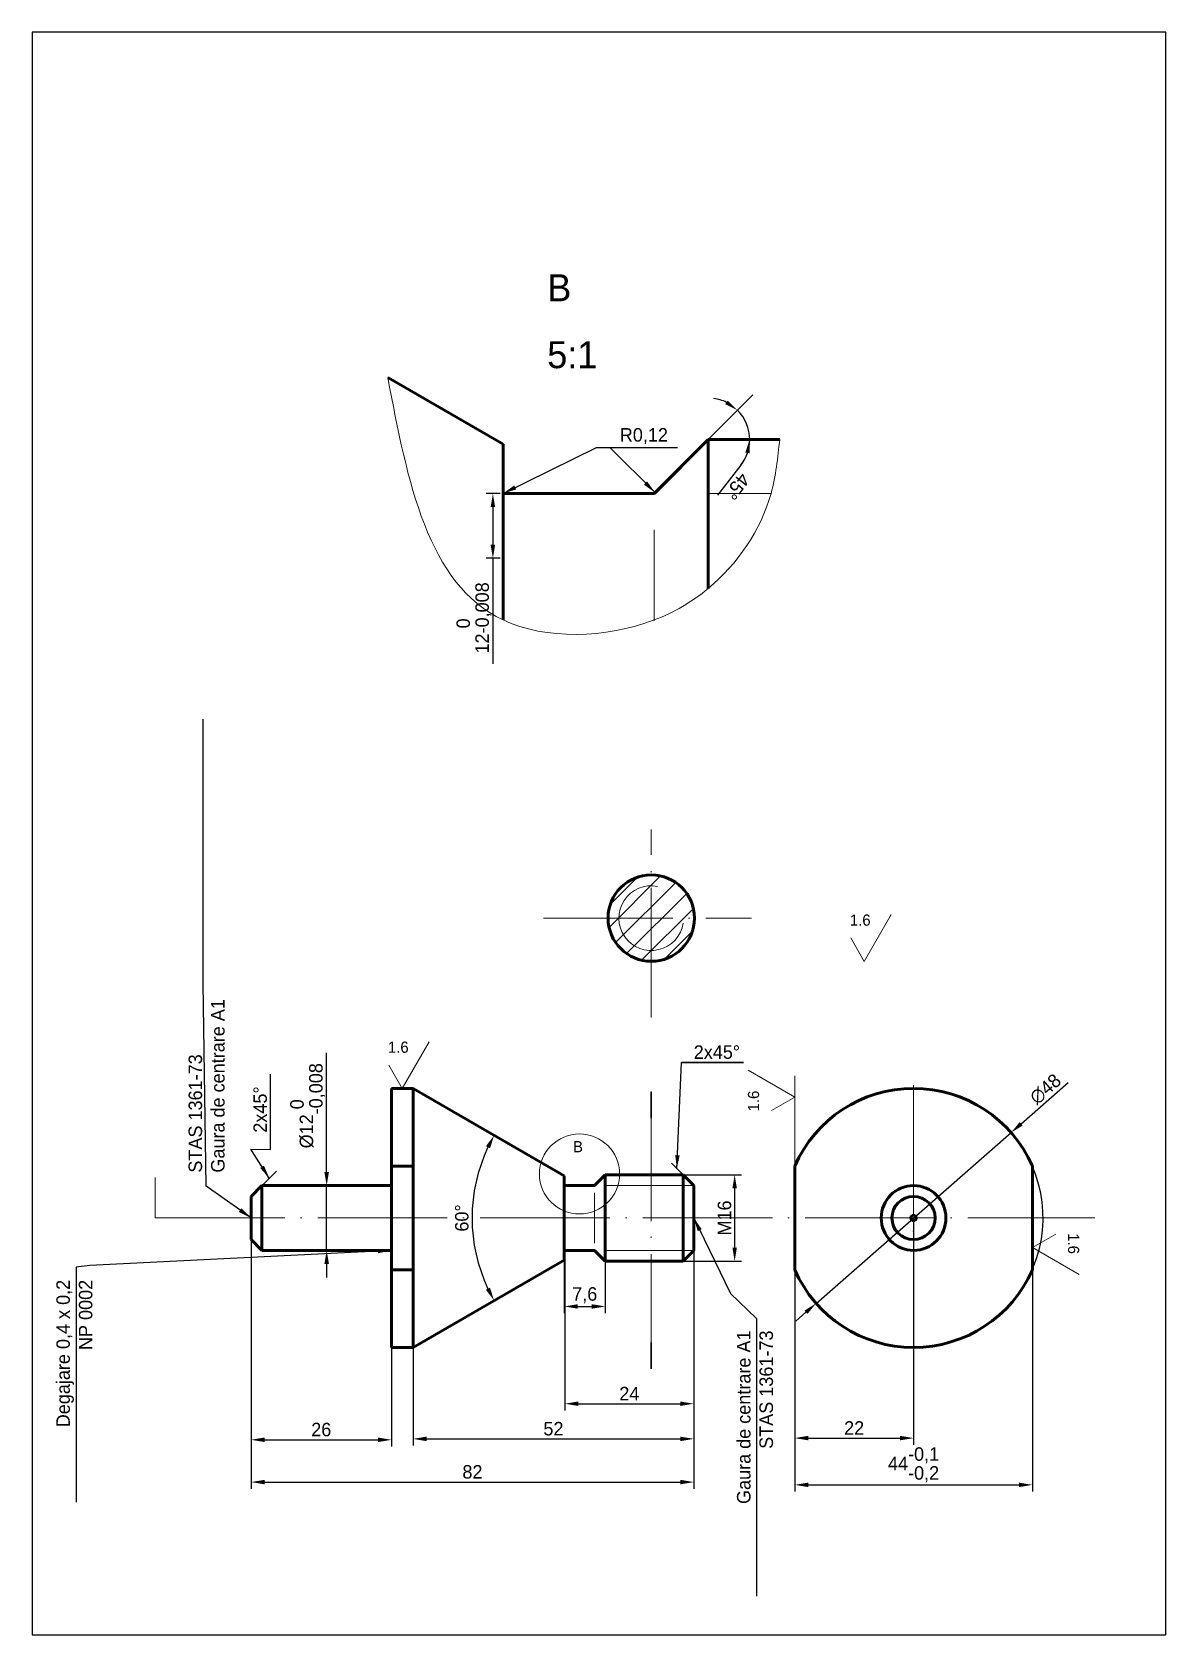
# Model space of a CAD drawing. Header units: millimetres. Extents: x 0 to 210, y 0 to 297.
import ezdxf

# ---------------------------------------------------------------- set-up
doc = ezdxf.new("R2010")
doc.units = ezdxf.units.MM
doc.linetypes.add('ACAD_ISO04W100', pattern=[30, 24, -3, 0, -3])
for name, color, linetype, lineweight in [('axe', 130, 'ACAD_ISO04W100', 0), ('contur', 244, 'Continuous', 53), ('cote', 110, 'Continuous', 0), ('hasura', 210, 'Continuous', 0)]:
    doc.layers.add(name, color=color, linetype=linetype, lineweight=lineweight)
doc.dimstyles.new('ISO-25', dxfattribs={"dimtxt": 2.5, "dimasz": 2.5, "dimexe": 1.25, "dimexo": 0.625, "dimtad": 1, "dimdec": 0, "dimtxsty": 'Standard', "dimcen": 2.5, "dimadec": 0, "dimazin": 0, "dimtfac": 1, "dimtdec": 0, "dimtmove": 0, "dimatfit": 0, "dimfxl": 1, "dimarcsym": 0})

# ---------------------------------------------------------------- blocks, each defined once
blk = doc.blocks.new('*D2')
at = {"layer": 'cote', "color": 0, "lineweight": -2, "transparency": 16777216}
for p, q in [((40.56, 73.9), (40.56, 27.07)), ((122.56, 73.4), (122.56, 27.07)), ((43.06, 28.32), (120.06, 28.32))]:
    blk.add_line(p, q, dxfattribs=at)
at = {"layer": 'cote', "color": 0, "transparency": 16777216}
for points in [[(43.06, 28.74), (43.06, 27.91), (40.56, 28.32)], [(120.06, 28.74), (120.06, 27.91), (122.56, 28.32)]]:
    blk.add_solid(points, dxfattribs=at)
at = {"layer": 'Defpoints', "color": 0, "transparency": 16777216}
for p in [(40.56, 74.52), (122.56, 74.02), (122.56, 28.32)]:
    blk.add_point(p, dxfattribs=at)
at = {"layer": 'cote', "color": 0, "transparency": 16777216, "insert": (81.56, 30.2), "char_height": 2.5, "attachment_point": 5}
blk.add_mtext('82', dxfattribs=at)
blk = doc.blocks.new('*D3')
at = {"layer": 'cote', "color": 0, "lineweight": -2, "transparency": 16777216}
for p, q in [((40.56, 73.9), (40.56, 34.91)), ((66.56, 73.84), (66.56, 34.91)), ((43.06, 36.16), (64.06, 36.16))]:
    blk.add_line(p, q, dxfattribs=at)
at = {"layer": 'cote', "color": 0, "transparency": 16777216}
for points in [[(43.06, 36.58), (43.06, 35.74), (40.56, 36.16)], [(64.06, 36.58), (64.06, 35.74), (66.56, 36.16)]]:
    blk.add_solid(points, dxfattribs=at)
at = {"layer": 'Defpoints', "color": 0, "transparency": 16777216}
for p in [(40.56, 74.52), (66.56, 74.46), (66.56, 36.16)]:
    blk.add_point(p, dxfattribs=at)
at = {"layer": 'cote', "color": 0, "transparency": 16777216, "insert": (53.56, 38.04), "char_height": 2.5, "attachment_point": 5}
blk.add_mtext('26', dxfattribs=at)
blk = doc.blocks.new('*D4')
at = {"layer": 'cote', "color": 0, "lineweight": -2, "transparency": 16777216}
for p, q in [((70.56, 73.01), (70.56, 35.08)), ((122.56, 73.01), (122.56, 35.08)), ((73.06, 36.33), (120.06, 36.33))]:
    blk.add_line(p, q, dxfattribs=at)
at = {"layer": 'cote', "color": 0, "transparency": 16777216}
for points in [[(73.06, 36.74), (73.06, 35.91), (70.56, 36.33)], [(120.06, 36.74), (120.06, 35.91), (122.56, 36.33)]]:
    blk.add_solid(points, dxfattribs=at)
at = {"layer": 'Defpoints', "color": 0, "transparency": 16777216}
for p in [(70.56, 73.63), (122.56, 73.63), (122.56, 36.33)]:
    blk.add_point(p, dxfattribs=at)
at = {"layer": 'cote', "color": 0, "transparency": 16777216, "insert": (96.56, 38.2), "char_height": 2.5, "attachment_point": 5}
blk.add_mtext('52', dxfattribs=at)
blk = doc.blocks.new('*D5')
at = {"layer": 'cote', "color": 0, "lineweight": -2, "transparency": 16777216}
for p, q in [((98.68, 70.63), (98.68, 41.59)), ((122.56, 70.63), (122.56, 41.59)), ((101.18, 42.84), (120.06, 42.84))]:
    blk.add_line(p, q, dxfattribs=at)
at = {"layer": 'cote', "color": 0, "transparency": 16777216}
for points in [[(101.18, 43.26), (101.18, 42.43), (98.68, 42.84)], [(120.06, 43.26), (120.06, 42.43), (122.56, 42.84)]]:
    blk.add_solid(points, dxfattribs=at)
at = {"layer": 'Defpoints', "color": 0, "transparency": 16777216}
for p in [(98.68, 71.26), (122.56, 71.26), (122.56, 42.84)]:
    blk.add_point(p, dxfattribs=at)
at = {"layer": 'cote', "color": 0, "transparency": 16777216, "insert": (110.62, 44.72), "char_height": 2.5, "attachment_point": 5}
blk.add_mtext('24', dxfattribs=at)
blk = doc.blocks.new('*D7')
at = {"layer": 'cote', "color": 0, "lineweight": -2, "transparency": 16777216}
blk.add_arc((112.13, 77.26), 30.64, 154.6758, 205.3242, dxfattribs=at)
at = {"layer": 'cote', "color": 0, "transparency": 16777216}
for points in [[(84.06, 90.56), (84.8, 90.17), (85.59, 92.58)], [(84.8, 64.34), (84.06, 63.95), (85.59, 61.93)]]:
    blk.add_solid(points, dxfattribs=at)
at = {"layer": 'Defpoints', "color": 0, "transparency": 16777216}
for p in [(70.56, 101.26), (98.56, 85.09), (81.95, 82.58), (98.56, 69.42), (70.56, 53.26)]:
    blk.add_point(p, dxfattribs=at)
at = {"layer": 'cote', "color": 0, "transparency": 16777216, "insert": (79.61, 77.26), "char_height": 2.5, "attachment_point": 5, "rotation": 90}
blk.add_mtext('60°', dxfattribs=at)
blk = doc.blocks.new('*D8')
at = {"layer": 'cote', "color": 0, "lineweight": -2, "transparency": 16777216}
for p, q in [((141.26, 76.63), (141.26, 35.22)), ((163.26, 76.63), (163.26, 35.22)), ((143.76, 36.47), (160.76, 36.47))]:
    blk.add_line(p, q, dxfattribs=at)
at = {"layer": 'cote', "color": 0, "transparency": 16777216}
for points in [[(143.76, 36.89), (143.76, 36.06), (141.26, 36.47)], [(160.76, 36.89), (160.76, 36.06), (163.26, 36.47)]]:
    blk.add_solid(points, dxfattribs=at)
at = {"layer": 'Defpoints', "color": 0, "transparency": 16777216}
for p in [(141.26, 77.26), (163.26, 77.26), (163.26, 36.47)]:
    blk.add_point(p, dxfattribs=at)
at = {"layer": 'cote', "color": 0, "transparency": 16777216, "insert": (152.26, 38.35), "char_height": 2.5, "attachment_point": 5}
blk.add_mtext('22', dxfattribs=at)
blk = doc.blocks.new('*D9')
at = {"layer": 'cote', "color": 0, "lineweight": -2, "transparency": 16777216}
for p, q in [((141.26, 76.63), (141.26, 26.56)), ((185.26, 76.63), (185.26, 26.56)), ((143.76, 27.81), (182.76, 27.81))]:
    blk.add_line(p, q, dxfattribs=at)
at = {"layer": 'cote', "color": 0, "transparency": 16777216}
for points in [[(143.76, 28.22), (143.76, 27.39), (141.26, 27.81)], [(182.76, 28.22), (182.76, 27.39), (185.26, 27.81)]]:
    blk.add_solid(points, dxfattribs=at)
at = {"layer": 'Defpoints', "color": 0, "transparency": 16777216}
for p in [(141.26, 77.26), (185.26, 77.26), (185.26, 27.81)]:
    blk.add_point(p, dxfattribs=at)
at = {"layer": 'cote', "color": 0, "transparency": 16777216, "insert": (163.26, 31.77), "char_height": 2.5, "attachment_point": 5}
blk.add_mtext('\\A1;44\\S-0,1^ -0,2;', dxfattribs=at)
blk = doc.blocks.new('*D10')
at = {"layer": 'cote', "color": 0, "lineweight": -2, "transparency": 16777216}
for p, q in [((183.2, 94.72), (191.9, 102.34)), ((145.21, 61.44), (181.32, 93.07)), ((143.33, 59.79), (141.45, 58.15))]:
    blk.add_line(p, q, dxfattribs=at)
blk.add_arc((163.26, 77.26), 24, 337.9356, 44.2038, dxfattribs=at)
at = {"layer": 'cote', "color": 0, "transparency": 16777216}
for points in [[(182.92, 95.03), (183.47, 94.4), (181.32, 93.07)], [(143.06, 60.11), (143.6, 59.48), (145.21, 61.44)]]:
    blk.add_solid(points, dxfattribs=at)
at = {"layer": 'Defpoints', "color": 0, "transparency": 16777216}
for p in [(181.32, 93.07), (145.21, 61.44)]:
    blk.add_point(p, dxfattribs=at)
at = {"layer": 'cote', "color": 0, "transparency": 16777216, "insert": (187.69, 101.14), "char_height": 2.5, "attachment_point": 5, "rotation": 41.2196}
blk.add_mtext('∅48', dxfattribs=at)
blk = doc.blocks.new('*D11')
at = {"layer": 'cote', "color": 0, "lineweight": -2, "transparency": 16777216}
for p, q in [((98.56, 73.58), (98.56, 59.62)), ((106.16, 73.49), (106.16, 59.62)), ((101.06, 60.87), (103.66, 60.87))]:
    blk.add_line(p, q, dxfattribs=at)
at = {"layer": 'cote', "color": 0, "transparency": 16777216}
for points in [[(101.06, 61.28), (101.06, 60.45), (98.56, 60.87)], [(103.66, 61.28), (103.66, 60.45), (106.16, 60.87)]]:
    blk.add_solid(points, dxfattribs=at)
at = {"layer": 'Defpoints', "color": 0, "transparency": 16777216}
for p in [(98.56, 74.2), (106.16, 74.12), (106.16, 60.87)]:
    blk.add_point(p, dxfattribs=at)
at = {"layer": 'cote', "color": 0, "transparency": 16777216, "insert": (102.36, 62.95), "char_height": 2.5, "attachment_point": 5}
blk.add_mtext('7,6', dxfattribs=at)
blk = doc.blocks.new('*D12')
at = {"layer": 'cote', "color": 0, "lineweight": -2, "transparency": 16777216}
blk.add_line((131.29, 216.76), (126.93, 211.17), dxfattribs=at)
for start, end in [(63.7028, 82.4057), (0, 45), (322.0714, 0), (322.5943, 341.2972)]:
    blk.add_arc((125.22, 221.49), 7.69, start, end, dxfattribs=at)
at = {"layer": 'cote', "color": 0, "transparency": 16777216}
for points in [[(128.87, 228.72), (128.38, 228.05), (130.66, 226.93)], [(132.09, 219.09), (132.92, 218.95), (132.91, 221.49)]]:
    blk.add_solid(points, dxfattribs=at)
at = {"layer": 'Defpoints', "color": 0, "transparency": 16777216}
for p in [(133.49, 229.76), (131.88, 225.34), (125.22, 221.49), (125.22, 221.49), (138.47, 221.49)]:
    blk.add_point(p, dxfattribs=at)
at = {"layer": 'cote', "color": 0, "transparency": 16777216, "insert": (130.59, 212.81), "char_height": 2.5, "attachment_point": 5, "rotation": 232.0714}
blk.add_mtext('45°', dxfattribs=at)
blk = doc.blocks.new('Rugozitate')
at = {"layer": 'cote'}
for q in [(5, 8.66), (-2.5, 4.33)]:
    blk.add_line((0, 0), q, dxfattribs=at)
blk.add_attdef('RUG', (-2.66, 6.61), '', height=2.07, dxfattribs=at)
blk = doc.blocks.new('*D14')
at = {"layer": 'cote', "color": 0, "lineweight": -2, "transparency": 16777216}
for p, q in [((118.97, 85.26), (131.37, 85.26)), ((130.12, 82.76), (130.12, 71.76)), ((118.79, 69.26), (131.37, 69.26))]:
    blk.add_line(p, q, dxfattribs=at)
at = {"layer": 'cote', "color": 0, "transparency": 16777216}
for points in [[(129.71, 82.76), (130.54, 82.76), (130.12, 85.26)], [(129.71, 71.76), (130.54, 71.76), (130.12, 69.26)]]:
    blk.add_solid(points, dxfattribs=at)
at = {"layer": 'Defpoints', "color": 0, "transparency": 16777216}
for p in [(118.34, 85.26), (118.17, 69.26), (130.12, 69.26)]:
    blk.add_point(p, dxfattribs=at)
at = {"layer": 'cote', "color": 0, "transparency": 16777216, "insert": (128.25, 77.26), "char_height": 2.5, "attachment_point": 5, "rotation": 90}
blk.add_mtext('M16', dxfattribs=at)
blk = doc.blocks.new('*D15')
at = {"layer": 'cote', "color": 0, "lineweight": -2, "transparency": 16777216}
for p, q in [((54.56, 85.76), (54.56, 107.84)), ((54.56, 71.26), (54.56, 83.26)), ((55.18, 83.26), (55.81, 83.26)), ((54.56, 68.76), (54.56, 66.26)), ((55.18, 71.26), (55.81, 71.26))]:
    blk.add_line(p, q, dxfattribs=at)
at = {"layer": 'cote', "color": 0, "transparency": 16777216}
for points in [[(54.14, 85.76), (54.98, 85.76), (54.56, 83.26)], [(54.14, 68.76), (54.98, 68.76), (54.56, 71.26)]]:
    blk.add_solid(points, dxfattribs=at)
at = {"layer": 'Defpoints', "color": 0, "transparency": 16777216}
for p in [(54.56, 83.26), (54.56, 83.26), (54.56, 71.26)]:
    blk.add_point(p, dxfattribs=at)
at = {"layer": 'cote', "color": 0, "transparency": 16777216, "insert": (50.81, 98.05), "char_height": 2.5, "attachment_point": 5, "rotation": 90}
blk.add_mtext('\\A1;%%C12\\S 0^ -0,008;', dxfattribs=at)
blk = doc.blocks.new('*D18')
at = {"layer": 'cote', "color": 0, "lineweight": -2, "transparency": 16777216}
for p, q in [((86.71, 211.49), (84.1, 211.49)), ((85.35, 208.99), (85.35, 201.99)), ((86.71, 199.49), (84.1, 199.49)), ((85.35, 199.49), (85.35, 179.91))]:
    blk.add_line(p, q, dxfattribs=at)
at = {"layer": 'cote', "color": 0, "transparency": 16777216}
for points in [[(84.93, 208.99), (85.76, 208.99), (85.35, 211.49)], [(84.93, 201.99), (85.76, 201.99), (85.35, 199.49)]]:
    blk.add_solid(points, dxfattribs=at)
at = {"layer": 'Defpoints', "color": 0, "transparency": 16777216}
for p in [(87.34, 211.49), (85.35, 199.49), (87.34, 199.49)]:
    blk.add_point(p, dxfattribs=at)
at = {"layer": 'cote', "color": 0, "transparency": 16777216, "insert": (81.6, 188.45), "char_height": 2.5, "attachment_point": 5, "rotation": 90}
blk.add_mtext('12\\S 0^ -0,008;', dxfattribs=at)

msp = doc.modelspace()

# ---------------------------------------------------------------- hatches: boundary and pattern name
at = {"layer": 'hasura'}
h = msp.add_hatch(dxfattribs=at)
h.set_pattern_fill('ANSI31', color=256, scale=0.9)
h.paths.add_polyline_path([(114.68, 138.82, 0.414214), (108.68, 132.82), (114.68, 132.82)], flags=17)
h.paths.add_polyline_path([(114.68, 140.82), (114.68, 132.82), (122.68, 132.82, 0.414214)])
h.paths.add_polyline_path([(122.68, 132.82), (114.68, 132.82), (114.68, 124.82, 0.414214)])
h.paths.add_polyline_path([(114.68, 132.82), (108.68, 132.82, 0.414214), (114.68, 126.82)], flags=17)
h.paths.add_polyline_path([(108.68, 132.82), (106.68, 132.82, 0.414214), (114.68, 124.82), (114.68, 126.82, -0.414214)])
h.paths.add_polyline_path([(114.68, 138.82), (114.68, 140.82, 0.414214), (106.68, 132.82), (108.68, 132.82, -0.414214)])

# ---------------------------------------------------------------- linework, layer by layer
msp.add_lwpolyline([(0, 0), (210, 0), (210, 297), (0, 297)], close=True)
at = {"layer": 'axe'}
for p, q in [((114.68, 114.42), (114.68, 149.26)), ((94.7, 132.82), (133.23, 132.82)), ((163.26, 101.84), (163.26, 44.79)), ((114.68, 77.26), (114.68, 100.72)), ((114.68, 100.68), (114.68, 50.48))]:
    msp.add_line(p, q, dxfattribs=at)
at = {"layer": 'axe', "lineweight": 0}
msp.add_line((22.81, 77.26), (196.82, 77.26), dxfattribs=at)
at = {"layer": 'axe', "const_width": 0.3}
for points in [[(114.68, 100.68), (114.68, 95.74)], [(114.68, 54.2), (114.68, 49.27)]]:
    msp.add_lwpolyline(points, dxfattribs=at)
at = {"layer": 'axe'}
msp.add_lwpolyline([(114.68, 100.68), (114.68, 99.45)], dxfattribs=at)
at = {"layer": 'contur'}
for p, q in [((65.87, 232.99), (87.22, 220.66)), ((87.22, 220.66), (87.22, 188.06)), ((125.22, 221.49), (115.25, 211.52)), ((125.22, 221.49), (115.39, 211.66)), ((125.22, 221.49), (138.47, 221.49)), ((125.22, 221.49), (125.22, 193.9)), ((87.82, 211.49), (87.34, 211.49)), ((114.97, 211.49), (87.82, 211.49)), ((114.97, 211.49), (115.17, 211.49)), ((66.56, 101.26), (66.56, 53.26)), ((70.56, 101.26), (66.56, 101.26)), ((70.56, 101.26), (70.56, 53.26)), ((70.56, 101.26), (98.56, 85.09)), ((70.56, 86.85), (66.56, 86.85)), ((141.26, 86.85), (141.26, 67.66)), ((185.26, 86.85), (185.26, 67.66)), ((42.56, 83.26), (40.56, 81.26)), ((42.56, 83.26), (66.56, 83.26)), ((42.56, 83.26), (42.56, 71.26)), ((42.56, 83.26), (66.56, 83.26)), ((98.56, 85.09), (98.56, 69.42)), ((104.11, 83.26), (98.68, 83.26)), ((106.16, 85.26), (104.19, 83.29)), ((106.16, 85.26), (106.16, 69.26)), ((106.16, 85.26), (120.56, 85.26)), ((122.56, 83.26), (120.56, 85.26)), ((120.56, 85.26), (120.56, 69.26)), ((122.56, 83.26), (122.56, 71.26)), ((40.56, 81.26), (40.56, 73.26)), ((42.56, 71.26), (40.56, 73.26)), ((42.56, 71.26), (66.56, 71.26)), ((70.56, 53.26), (98.56, 69.42)), ((104.11, 71.26), (98.68, 71.26)), ((106.16, 69.26), (104.19, 71.22)), ((106.16, 69.26), (120.56, 69.26)), ((120.56, 69.26), (122.56, 71.26)), ((70.56, 67.66), (66.56, 67.66)), ((70.56, 53.26), (66.56, 53.26))]:
    msp.add_line(p, q, dxfattribs=at)
at = {"layer": 'contur', "lineweight": 0}
for p, q in [((136.86, 211.49), (125.22, 211.49)), ((115.22, 204.77), (115.22, 187.91)), ((122.56, 83.26), (106.16, 83.26)), ((104.16, 81.91), (104.16, 72.6)), ((122.56, 71.26), (106.16, 71.26))]:
    msp.add_line(p, q, dxfattribs=at)
at = {"layer": 'contur'}
for centre, radius in [((114.68, 132.82), 8), ((163.26, 77.26), 6), ((163.26, 77.26), 4), ((163.26, 77.26), 0.5)]:
    msp.add_circle(centre, radius, dxfattribs=at)
for centre, radius, start, end in [((87.34, 211.61), 0.12, 180, 270), ((115.17, 211.61), 0.12, 270, 315), ((163.26, 77.26), 24, 23.5565, 156.4435), ((98.68, 83.38), 0.12, 180, 270), ((104.11, 83.38), 0.12, 270, 315), ((98.68, 71.14), 0.12, 90, 180), ((104.11, 71.14), 0.12, 45, 90), ((163.26, 77.26), 24, 203.5565, 336.4435)]:
    msp.add_arc(centre, radius, start, end, dxfattribs=at)
at = {"layer": 'contur', "lineweight": 0}
msp.add_arc((114.68, 132.82), 6, 78.7961, 351.2062, dxfattribs=at)
at = {"layer": 'cote'}
for p, q in [((125.22, 221.49), (133.49, 229.76)), ((141.26, 77.26), (141.26, 103.61)), ((122.56, 83.26), (118.42, 87.4)), ((40.56, 81.26), (45.27, 85.96))]:
    msp.add_line(p, q, dxfattribs=at)
msp.add_lwpolyline([(22.81, 77.26), (22.81, 79.77), (22.81, 84.78)], dxfattribs=at)
msp.add_circle((101.39, 85.42), 7.42, dxfattribs=at)
msp.add_spline([(65.87, 232.99), (87.22, 188.06), (115.22, 188.06), (125.22, 193.9), (136.86, 211.49), (138.47, 221.49)], degree=3, dxfattribs=at)

# ---------------------------------------------------------------- block references
for p in [(154.12, 124.81), (68.56, 101.26)]:
    msp.add_blockref('Rugozitate', p, dxfattribs=at).add_auto_attribs({'RUG': '1.6'})
for p, rotation in [((141.26, 99.66), 90), ((185.26, 71.78), 270)]:
    msp.add_blockref('Rugozitate', p, dxfattribs=dict(at, rotation=rotation)).add_auto_attribs({'RUG': '1.6'})

# ---------------------------------------------------------------- texts
for s, p in [('B', (95.41, 247.12)), ('5:1', (95.41, 234.72))]:
    msp.add_text(s, height=5, dxfattribs=at).set_placement(p)
msp.add_text('B', height=2.07, rotation=359.2367, dxfattribs=at).set_placement((100.18, 89.45))
at = {"layer": 'cote', "insert": (108.85, 220.65), "char_height": 2.5, "attachment_point": 7}
msp.add_mtext('R0,12', dxfattribs=at)
at = {"layer": 'cote', "char_height": 2.5}
for s, insert, attachment_point, rotation in [('STAS 1361-73\\PGaura de centrare A1', (35.69, 85.66), 7, 90), ('2x45%%D', (131.13, 106.72), 9, 0.1447), ('2x45%%D', (43.53, 93.06), 7, 90), ('Degajare 0,4 x 0,2\\PNP 0002', (11.2, 65.8), 9, 90), ('Gaura de centrare A1\\PSTAS 1361-73', (137.26, 56.41), 9, 90)]:
    msp.add_mtext(s, dxfattribs=dict(at, insert=insert, attachment_point=attachment_point, rotation=rotation))

# ---------------------------------------------------------------- dimensions: what is measured, and where the dimension line sits
at = {"layer": 'cote'}
for base, line1, line2, picture, middle in [((131.88, 225.34), ((125.22, 221.49), (133.49, 229.76)), ((125.22, 221.49), (138.47, 221.49)), '*D12', (130.59, 212.81)), ((81.95, 82.58), ((70.56, 101.26), (98.56, 85.09)), ((70.56, 53.26), (98.56, 69.42)), '*D7', (79.61, 77.26))]:
    dim = msp.add_angular_dim_2l(base=base, line1=line1, line2=line2, dimstyle='ISO-25', dxfattribs=at)
    dim.commit()
    dim.dimension.update_dxf_attribs({"geometry": picture, "text_midpoint": middle})
dim = msp.add_linear_dim(base=(85.35, 199.49), p1=(87.34, 211.49), p2=(87.34, 199.49), angle=90, dimstyle='ISO-25', override={"dimtol": 1, "dimtm": 0.008, "dimtdec": 3, "dimatfit": 2}, dxfattribs=at)
dim.commit()
dim.dimension.update_dxf_attribs({"geometry": '*D18', "text_midpoint": (81.6, 188.45)})
dim = msp.add_linear_dim(base=(54.56, 83.26), p1=(54.56, 71.26), p2=(54.56, 83.26), angle=90, text='%%C<>', dimstyle='ISO-25', override={"dimgap": 0.625, "dimtol": 1, "dimlim": 0, "dimtm": 0.008, "dimtdec": 3, "dimtolj": 1}, dxfattribs=at)
dim.commit()
dim.dimension.update_dxf_attribs({"geometry": '*D15', "text_midpoint": (50.81, 98.05)})
dim = msp.add_diameter_dim_2p(p1=(145.21, 61.44), p2=(181.32, 93.07), dimstyle='ISO-25', override={"dimtad": 2}, dxfattribs=at)
dim.commit()
dim.dimension.update_dxf_attribs({"geometry": '*D10', "text_midpoint": (188.92, 99.73), "dimtype": 163})
dim = msp.add_linear_dim(base=(130.12, 69.26), p1=(118.34, 85.26), p2=(118.17, 69.26), angle=90, text='M<>', dimstyle='ISO-25', dxfattribs=at)
dim.commit()
dim.dimension.update_dxf_attribs({"geometry": '*D14', "text_midpoint": (128.25, 77.26)})
for base, p1, p2, picture, middle in [((163.26, 36.47), (141.26, 77.26), (163.26, 77.26), '*D8', (152.26, 38.35)), ((122.56, 28.32), (40.56, 74.52), (122.56, 74.02), '*D2', (81.56, 30.2)), ((66.56, 36.16), (40.56, 74.52), (66.56, 74.46), '*D3', (53.56, 38.04)), ((122.56, 36.33), (70.56, 73.63), (122.56, 73.63), '*D4', (96.56, 38.2)), ((122.56, 42.84), (98.68, 71.26), (122.56, 71.26), '*D5', (110.62, 44.72))]:
    dim = msp.add_linear_dim(base=base, p1=p1, p2=p2, dimstyle='ISO-25', dxfattribs=at)
    dim.commit()
    dim.dimension.update_dxf_attribs({"geometry": picture, "text_midpoint": middle})
for base, p1, p2, override, picture, middle in [((185.26, 27.81), (141.26, 77.26), (185.26, 77.26), {"dimgap": 0.625, "dimtol": 1, "dimlim": 0, "dimtp": -0.1, "dimtm": 0.2, "dimtdec": 1, "dimtolj": 1}, '*D9', (163.26, 31.77)), ((106.16, 60.87), (98.56, 74.2), (106.16, 74.12), {"dimdec": 1}, '*D11', (102.36, 62.95))]:
    dim = msp.add_linear_dim(base=base, p1=p1, p2=p2, dimstyle='ISO-25', override=override, dxfattribs=at)
    dim.commit()
    dim.dimension.update_dxf_attribs({"geometry": picture, "text_midpoint": middle})

# ---------------------------------------------------------------- leaders
msp.add_leader([(87.25, 211.52), (104.53, 220.03), (107.03, 220.03)], dimstyle='ISO-25', dxfattribs=at)
at = {"layer": 'cote', "annotation_type": 0, "has_hookline": 1, "hookline_direction": 0, "text_width": 9.17}
msp.add_leader([(115.39, 211.66), (107.03, 220.03), (109.76, 220.03)], dimstyle='ISO-25', dxfattribs=at)
at = {"layer": 'cote', "annotation_type": 0, "has_hookline": 1}
for points, hookline_direction, text_width, horizontal_direction in [([(40.56, 77.26), (32.27, 83.16), (31.7, 120.73)], 0, 48.33, (0, 1, 0)), ([(119.42, 86.39), (120.3, 106.07), (131.76, 106.09)], 1, 10.83, (0.999997, 0.002525, 0)), ([(43.94, 84.64), (40.51, 89.98), (44.15, 89.93), (44.15, 92.43)], 0, 10.83, (0, 1, 0)), ([(122.56, 77.26), (129.34, 63.29), (134.18, 58.66), (134.18, 56.16)], 1, 48.33, (0, 1, 0)), ([(66.56, 71.26), (10.67, 68.45), (8.17, 68.13), (8.17, 65.63)], 1, 40.42, (0, 1, 0))]:
    msp.add_leader(points, dimstyle='ISO-25', dxfattribs=dict(at, hookline_direction=hookline_direction, text_width=text_width, horizontal_direction=horizontal_direction))

doc.saveas('drawing.dxf')
